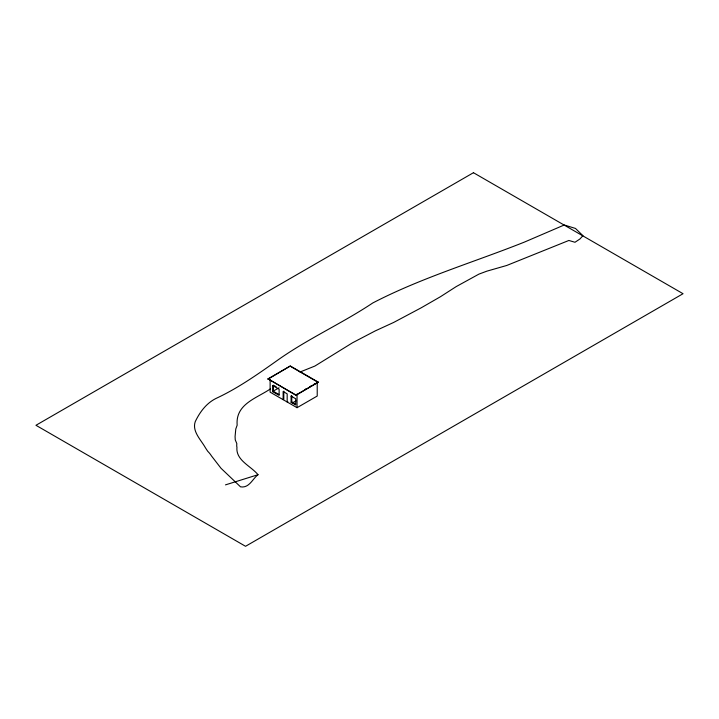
<?xml version="1.0" encoding="UTF-8"?>
<svg xmlns="http://www.w3.org/2000/svg" width="719" height="719" viewBox="0 0 719 719"><rect width="100%" height="100%" fill="white"/><g stroke="black" fill="none" stroke-linecap="round" stroke-linejoin="round"><path stroke-width="1.08" d="M270.416 388.898C256.341 398.452 235.374 404.033 237.153 425.181L235.787 429.018L235.077 436.568L235.257 439.893L236.794 443.515L236.704 446.247A8.691 5.015 0 0 1 236.893 447.928C236.192 460.546 250.895 466.02 258.022 474.711C252.486 478.827 249.304 488.336 240.532 486.844L221.021 468.285L211.449 455.9A46.286 26.72 0 0 0 207.809 451.379A265.077 153.039 0 0 1 205.454 447.82C201.041 439.92 191.856 431.355 195.235 421.685C199.765 412.14 206.362 403.206 216.024 398.434C238.825 387.856 259.343 373.125 279.853 358.628C309.601 337.93 342.684 323.02 372.757 302.978C421.181 277.822 473.902 262.21 524.502 242.06L564.253 224.993L575.488 228.444L582.929 235.688L579.918 239.005L574.984 242.267L568.873 240.461L506.76 265.464L486.88 271.153L478.908 274.128L456.241 286.575L440.45 296.722L421.154 307.831L393.67 322.445L375.219 330.92L352.535 342.774L314.868 366.07L299.985 372.029M268.007 378.859L290.314 365.989L318.283 382.14L295.976 395.324L268.007 378.859L295.976 395.019L318.283 382.14M268.007 379.174L290.314 365.989M272.735 385.546L279.125 389.231L279.125 395.387L272.735 391.693L272.735 385.546L273.409 385.159L273.409 391.307L278.891 394.47M272.411 391.612L279.008 387.802M272.735 391.693L273.409 391.307M291.096 396.106L295.725 398.775L295.725 404.968L291.096 402.289L291.096 396.106L291.77 395.72L291.77 401.903L295.473 404.042M304.73 389.653L306.654 388.548M309.538 386.885L311.453 385.77M313.376 384.665L315.299 383.551M287.843 401.606L287.169 401.993L287.169 393.841L283.133 391.504L283.133 399.665L283.807 399.279L283.807 391.118M291.096 402.289L291.77 401.903M292.193 403.044L295.904 400.905M270.119 379.605L270.119 392.152L297.037 407.691L317.223 396.043L317.223 382.445M225.478 484.876L258.022 474.711M291.276 366.852L318.283 382.445M274.325 385.681L276.15 386.741M297.037 394.093L297.037 407.691M473.453 172.704L35.95 425.288L245.547 546.296L683.05 293.712L473.453 172.704"/></g></svg>
